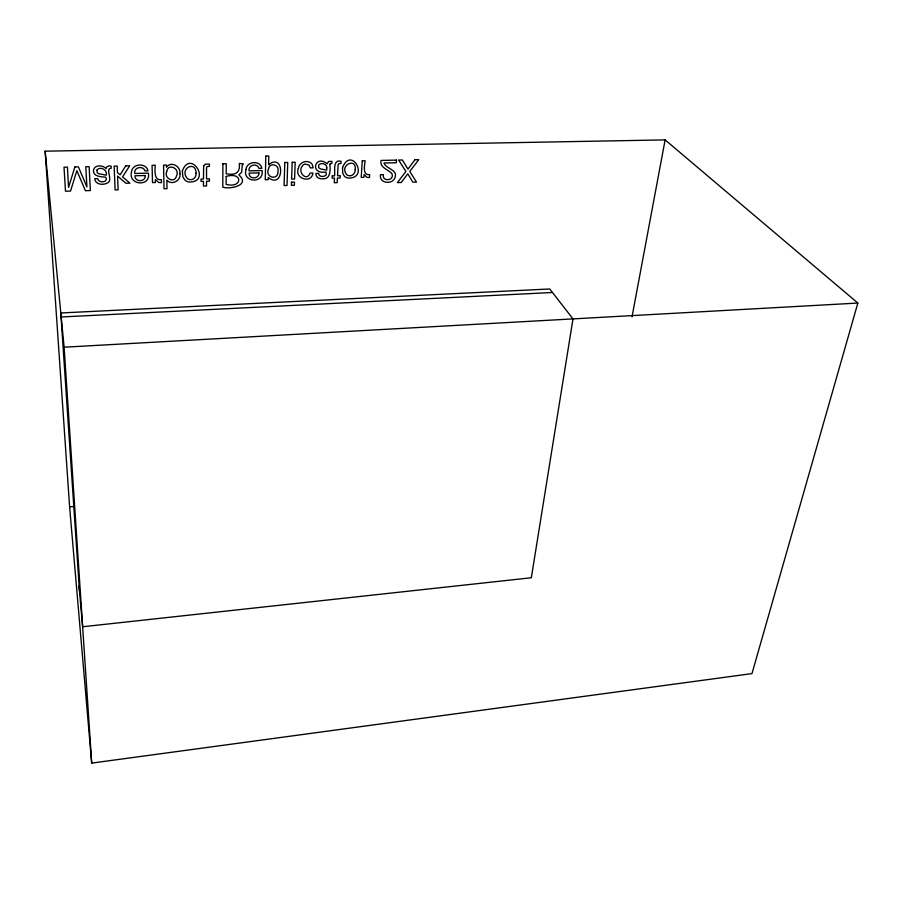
<?xml version="1.0" encoding="UTF-8"?>
<svg xmlns="http://www.w3.org/2000/svg" width="903" height="903" viewBox="0 0 903 903"><rect width="100%" height="100%" fill="white"/><g stroke="black" fill="none" stroke-linecap="round" stroke-linejoin="round"><path stroke-width="1.35" d="M632.01 316.897L665.127 139.897L45.15 151.185L69.61 506.831L91.688 763.103L751.973 673.604L857.85 303.058L665.127 139.897M69.61 506.831L73.82 506.47M45.15 151.185L64.113 347.204L857.85 303.058M61.19 316.976L552.467 292.493M79.024 585.889L82.647 626.761L531.325 577.751L572.999 318.906L549.735 288.971L60.806 312.969L79.453 590.697M64.113 347.204L91.688 763.103M222.894 163.804L222.781 187.135C229.893 189.675 250.887 185.239 238.855 174.945L241.609 172.247L242.297 165.351L243.381 163.894L239.306 163.454C240.356 172.97 235.446 175.487 226.19 173.782L226.258 163.736L222.894 163.804M226.179 176.424L226.122 184.359C242.41 188.851 243.381 171.367 226.179 176.424M265.798 156.084L265.268 179.731L268.146 179.663L268.202 177.428C284.4 190.533 284.998 151.659 268.586 164.741L268.789 156.027L265.798 156.084M284.784 162.484L284.073 185.544L287.007 185.465L287.741 162.427L284.784 162.484M291.511 182.18L291.398 185.352L294.378 185.273L294.48 182.101L291.511 182.18M292.177 162.326L291.613 179.076L294.592 179.008L295.179 162.269L292.177 162.326M131.488 172.123C128.023 185.375 151.162 187.113 148.363 173.15L134.739 173.455C133.542 167.134 143.216 165.238 144.977 170.927L148.047 170.859C146.196 162.427 131.985 163.387 131.488 172.123M93.494 170.114C92.603 176.717 101.26 176.728 105.651 177.18L106.486 178.85L105.425 181.04C102.863 182.316 98.134 182.293 97.738 178.636L94.781 178.704C95.131 185.228 104.534 185.487 108.552 182.271C112.412 178.805 105.053 168.15 111.204 168.285L111.114 166.107L108.913 165.859L106.577 166.999L106.102 168.624C102.908 164.967 94.77 164.448 93.494 170.114M326.796 167.856L326.683 170.125L320.588 168.917L318.646 167.631L318.657 165.147C320.802 161.964 327.157 163.838 326.796 167.856M329.866 164.414C330.351 170.08 330.735 179.686 322.348 178.805C319.188 179.065 315.429 177.101 315.903 173.478L318.612 173.41C318.635 177.259 324.414 177.236 326.276 174.866L325.983 172.022C308.928 174.764 315.305 153.815 327.134 163.815L328.636 161.445L331.943 161.4L331.83 163.488L330.385 163.499L329.866 164.414M332.281 175.882L332.169 178.162L334.494 178.105L334.257 182.722L337.169 182.643L337.406 178.026L340.138 177.959L340.262 175.69L337.53 175.758L338.106 164.865L338.772 163.68L340.928 163.511L341.041 161.287C332.53 158.928 335.194 171.333 334.607 175.825L332.281 175.882M179.9 173.681C181.221 180.781 171.547 185.725 166.852 180.16L167.01 188.659L164.019 188.738L163.556 165.068L166.412 165.012L166.457 167.224C170.994 160.655 181.063 166.423 179.9 173.681M166.683 171.638C163.725 178.297 174.572 183.885 176.469 176.096C180.431 168.489 167.981 162.63 166.683 171.638M182.338 170.994L182.857 176.796L184.641 179.742A7.529 7.066 -7.6 0 0 189.054 182.022C211.957 182.575 190.657 148.611 182.338 170.994M362.261 160.836L361.211 177.439L363.92 177.372L364.112 174.527L366.945 177.372L369.44 177.53L369.632 174.606C362.148 175.792 364.733 164.764 365.128 160.768L362.261 160.836M396.496 160.102L396.293 162.743L383.978 163.003C386.021 169.03 398.607 169.674 394.792 178.026C391.992 185.036 378.763 183.309 380.524 174.708L383.403 174.64C381.743 182 394.318 180.893 392.105 174.042C388.651 169.233 379.621 168.297 380.987 160.441L396.496 160.102M196.03 173.263C196.538 176.999 193.321 180.51 189.506 179.55A4.165 3.905 -7.6 0 1 186.718 177.733C179.652 168.071 196.177 160.294 196.03 173.263M245.977 169.538C242.049 182.609 264.387 184.054 262.051 170.554L249.025 170.848C248.032 164.854 257.366 162.687 258.913 168.376L261.847 168.308C260.335 159.876 246.598 161.242 245.977 169.538M268.518 168.906C264.624 177.733 278.722 180.961 277.966 171.198C279.772 164.639 269.444 161.919 268.518 168.906M298.34 168.432C294.197 178.704 311.693 184.054 312.935 173.026L310.09 173.094C306.738 182.372 296.873 171.694 302.55 165.78A3.657 3.409 -29.6 0 1 304.988 164.098L308.961 164.989L310.305 167.902L313.149 167.834L312.415 164.956A6.084 5.666 -29.8 0 0 309.898 162.337C305.169 159.887 298.995 163.116 298.34 168.432M203.626 166.175L203.48 178.997L201.03 179.054L201.03 181.39L203.48 181.334L203.502 186.063L206.561 185.984L206.55 181.255L209.428 181.187L209.428 178.85L206.55 178.929L206.527 167.766L207.171 166.547L209.417 166.378L209.417 164.098L205.297 164.165L203.626 166.175M342.564 167.382L342.666 173.004L344.156 175.871A7.258 6.66 -34.8 0 0 348.14 178.083C369.666 178.715 351.673 145.722 342.564 167.382M355.24 169.583C355.432 173.139 352.418 176.582 348.716 175.679A4.018 3.691 -34.7 0 1 346.221 173.918C339.607 165.012 356.583 157.235 355.24 169.583M145.225 175.532C145.789 182.225 134.84 182.417 134.897 175.769L145.225 175.532M96.96 170.024L97.208 172.62L98.348 173.59L106.238 175.205C107.852 169.978 100.21 165.881 96.96 170.024M258.947 172.879C259.342 179.268 248.765 179.753 249.07 173.116L258.947 172.879M74.881 166.965L68.549 187.395L67.42 167.123L64.011 167.202L65.49 191.21L70.536 191.075L76.868 170.656L85.401 190.691L90.356 190.567L89.149 166.66L85.785 166.728L86.914 186.932L78.392 166.886L74.881 166.965M125.698 165.881L120.178 174.798L117.446 172.62L117.187 166.062L114.139 166.129L115.11 189.923L118.124 189.844L117.582 176.096L125.912 183.253L129.908 183.151L122.537 176.853L129.727 165.791L125.698 165.881M414.951 159.707L407.998 169.154L402.377 159.978L398.607 160.057L405.921 171.48L397.365 182.609L401.237 182.508L407.772 173.794L412.829 182.203L416.497 182.113L409.77 171.389L418.811 159.628L414.951 159.707M161.4 179.629C153.623 180.995 155.023 169.798 155.203 165.249L152.088 165.317L152.505 182.587L155.451 182.519L155.384 179.55L158.736 182.508L161.468 182.677L161.4 179.629"/></g></svg>
